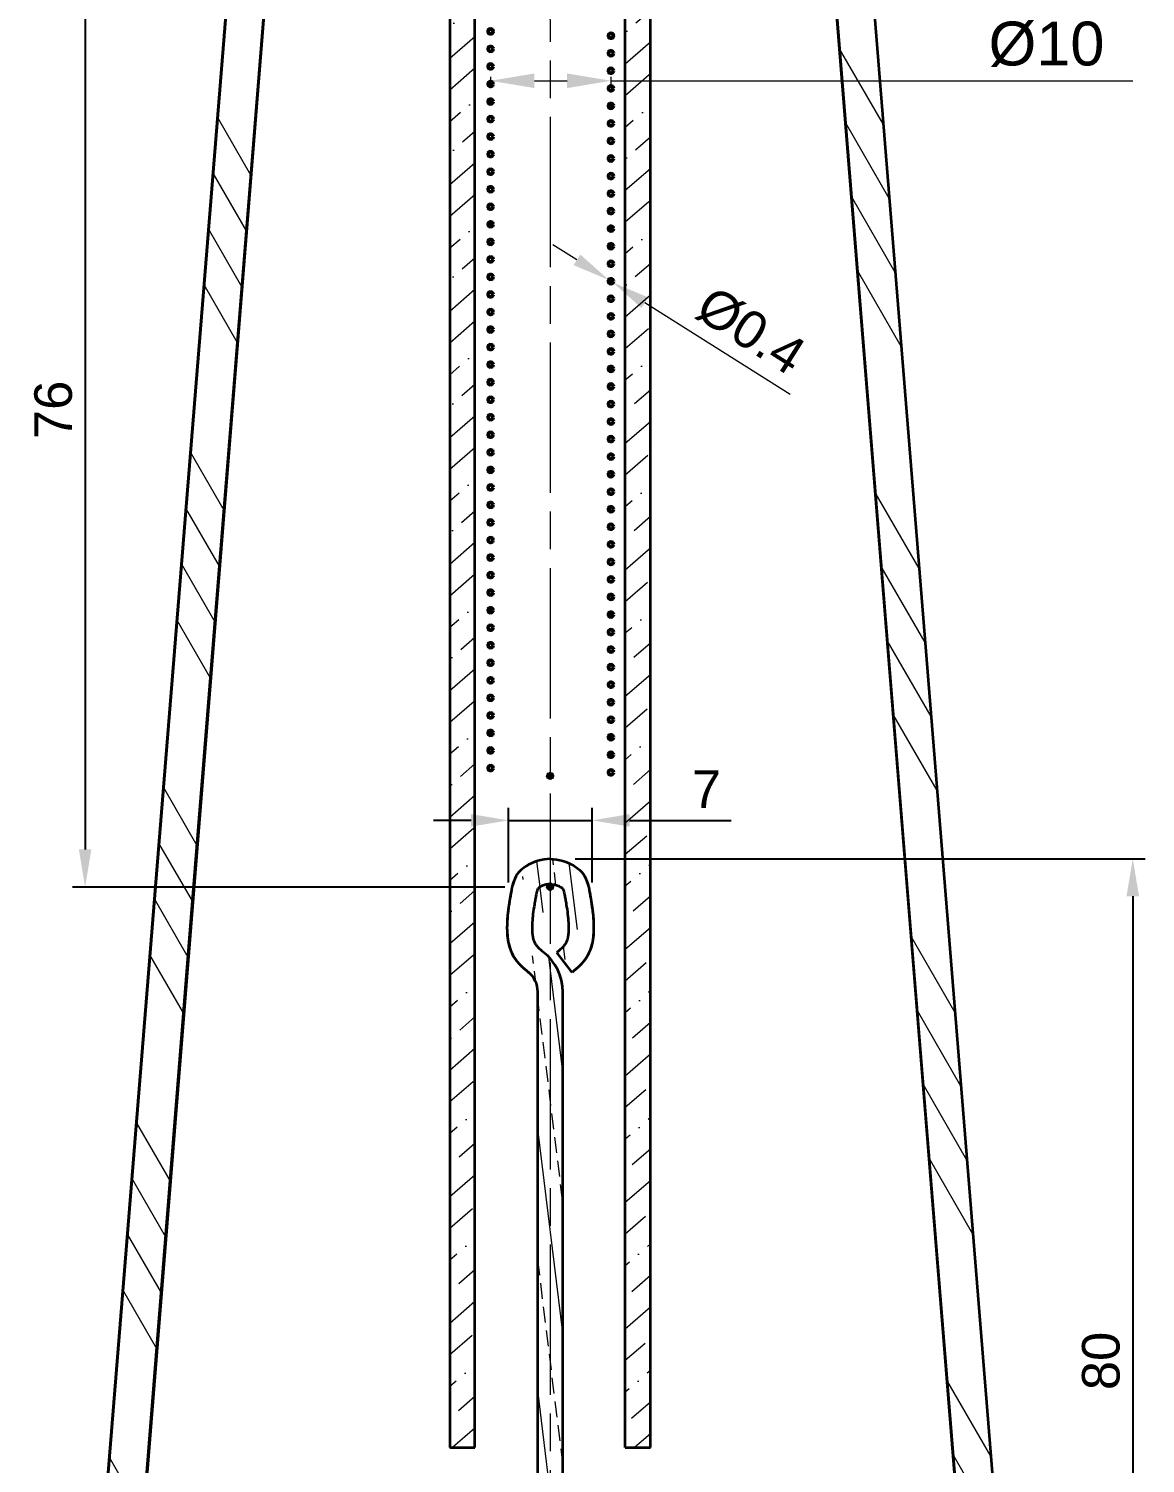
# Model space of a CAD drawing. Header units: millimetres. Extents: x 172 to 840, y -38 to 597.
# Drawn here: x 451.7 to 540.8, y 74.9 to 189.4 of the extents above; entities that cross this region are included whole.
import ezdxf

# ---------------------------------------------------------------- set-up
doc = ezdxf.new("R2010")
doc.units = ezdxf.units.MM
doc.linetypes.add('3.1_Seccao$0$AM_ISO08W050', pattern=[18, 12, -1.5, 3, -1.5])
for name, color, linetype, lineweight in [('3.1_Seccao$0$AM_0N', 7, 'Continuous', 50), ('3.1_Seccao$0$Contorno', 7, 'Continuous', 35), ('3.1_Seccao$0$Tracejado', 4, 'Continuous', 18), ('AM_5', 3, 'Continuous', 18)]:
    doc.layers.add(name, color=color, linetype=linetype, lineweight=lineweight)
doc.layers.add('3.1_Seccao$0$Eixos', color=3, linetype='3.1_Seccao$0$AM_ISO08W050', lineweight=18, plot=False)
doc.styles.get("Standard").update_dxf_attribs({"font": 'arial.ttf'})
doc.dimstyles.new('ISO-25$0', dxfattribs={"dimtxt": 3, "dimasz": 3, "dimexe": 1, "dimexo": 2, "dimgap": 1, "dimtad": 1, "dimdec": 1, "dimtxsty": 'Standard', "dimcen": 2.5, "dimadec": 0, "dimazin": 0, "dimtfac": 1, "dimtdec": 1, "dimtmove": 0, "dimatfit": 3, "dimfxl": 1, "dimarcsym": 0})
doc.dimstyles.new('ISO-25$2', dxfattribs={"dimtxt": 3, "dimasz": 3, "dimexe": 1, "dimexo": 2, "dimgap": 1, "dimtad": 1, "dimdec": 1, "dimtxsty": 'Standard', "dimcen": 2.5, "dimadec": 0, "dimazin": 0, "dimtfac": 1, "dimtdec": 1, "dimtmove": 0, "dimatfit": 3, "dimfxl": 1, "dimarcsym": 0})
pattern_1 = [(300.0000000000001, (139.9558649503269, -196.5287717682265), (13.19822715367485, 7.620000000000004), []), (300.0000000000001, (139.026160023138, -199.9984777925428), (13.19822715367485, 7.620000000000004), []), (300.0000000000001, (138.0964550959491, -203.468183816859), (13.19822715367485, 7.620000000000004), []), (300.0000000000001, (137.1667480982077, -206.9378975685819), (13.19822715367485, 7.620000000000004), [])]
pattern_2 = [(115, (139.9558649503269, -196.5287717682265), (-0.8632581671524093, -0.4025438943080162), []), (115, (140.109436440942, -196.1068375654895), (-0.8632581671524093, -0.4025438943080162), [])]

# ---------------------------------------------------------------- blocks, each defined once
blk = doc.blocks.new('*U9')
at = {"layer": '3.1_Seccao$0$AM_0N'}
blk.add_circle((0, 0), 0.2, dxfattribs=at)
blk = doc.blocks.new('*U8')
at = {"layer": '3.1_Seccao$0$Eixos', "color": 0, "linetype": 'ByBlock', "lineweight": -2, "transparency": 16777216}
for p in [(3.600461589493218e-15, 58.8), (3.514736313552904e-15, 57.4), (3.429011037612589e-15, 56), (3.343285761672274e-15, 54.59999999999999), (3.257560485731959e-15, 53.2), (3.171835209791644e-15, 51.8), (3.08610993385133e-15, 50.4), (3.000384657911015e-15, 49), (2.9146593819707e-15, 47.59999999999999), (2.828934106030386e-15, 46.2), (2.743208830090071e-15, 44.8), (2.657483554149756e-15, 43.4), (2.571758278209442e-15, 42), (2.486033002269127e-15, 40.59999999999999), (2.400307726328812e-15, 39.2), (2.314582450388497e-15, 37.8), (2.228857174448183e-15, 36.4), (2.143131898507868e-15, 35), (2.057406622567553e-15, 33.59999999999999), (1.971681346627238e-15, 32.2), (1.885956070686924e-15, 30.8), (1.800230794746609e-15, 29.4), (1.714505518806294e-15, 28), (1.62878024286598e-15, 26.6), (1.543054966925665e-15, 25.2), (1.45732969098535e-15, 23.8), (1.371604415045036e-15, 22.4), (1.285879139104721e-15, 21), (1.200153863164406e-15, 19.6), (1.114428587224091e-15, 18.2), (1.028703311283777e-15, 16.8), (9.42978035343462e-16, 15.4), (8.572527594031472e-16, 14), (7.715274834628325e-16, 12.6), (6.858022075225178e-16, 11.2), (6.00076931582203e-16, 9.799999999999999), (5.143516556418883e-16, 8.399999999999999), (4.286263797015736e-16, 7), (3.429011037612589e-16, 5.6), (2.571758278209441e-16, 4.199999999999999), (1.714505518806294e-16, 2.8), (8.572527594031472e-17, 1.4), (0, 0)]:
    blk.add_blockref('*U9', p, dxfattribs=at)
blk = doc.blocks.new('*U11')
at = {"layer": '3.1_Seccao$0$AM_0N'}
blk.add_circle((0, 0), 0.2, dxfattribs=at)
blk = doc.blocks.new('*U10')
at = {"layer": '3.1_Seccao$0$Eixos', "color": 0, "linetype": 'ByBlock', "lineweight": -2, "transparency": 16777216}
for p in [(3.600461589493218e-15, 58.8), (3.514736313552904e-15, 57.4), (3.429011037612589e-15, 56), (3.343285761672274e-15, 54.59999999999999), (3.257560485731959e-15, 53.2), (3.171835209791644e-15, 51.8), (3.08610993385133e-15, 50.4), (3.000384657911015e-15, 49), (2.9146593819707e-15, 47.59999999999999), (2.828934106030386e-15, 46.2), (2.743208830090071e-15, 44.8), (2.657483554149756e-15, 43.4), (2.571758278209442e-15, 42), (2.486033002269127e-15, 40.59999999999999), (2.400307726328812e-15, 39.2), (2.314582450388497e-15, 37.8), (2.228857174448183e-15, 36.4), (2.143131898507868e-15, 35), (2.057406622567553e-15, 33.59999999999999), (1.971681346627238e-15, 32.2), (1.885956070686924e-15, 30.8), (1.800230794746609e-15, 29.4), (1.714505518806294e-15, 28), (1.62878024286598e-15, 26.6), (1.543054966925665e-15, 25.2), (1.45732969098535e-15, 23.8), (1.371604415045036e-15, 22.4), (1.285879139104721e-15, 21), (1.200153863164406e-15, 19.6), (1.114428587224091e-15, 18.2), (1.028703311283777e-15, 16.8), (9.42978035343462e-16, 15.4), (8.572527594031472e-16, 14), (7.715274834628325e-16, 12.6), (6.858022075225178e-16, 11.2), (6.00076931582203e-16, 9.799999999999999), (5.143516556418883e-16, 8.399999999999999), (4.286263797015736e-16, 7), (3.429011037612589e-16, 5.6), (2.571758278209441e-16, 4.199999999999999), (1.714505518806294e-16, 2.8), (8.572527594031472e-17, 1.4), (0, 0)]:
    blk.add_blockref('*U11', p, dxfattribs=at)
blk = doc.blocks.new('*D45')
at = {"layer": 'AM_5', "color": 0, "lineweight": -2, "transparency": 16777216}
for p, q in [((491.321656874884, 197.0295082522012), (455.2120186191235, 197.0295082522012)), ((456.2120186191235, 194.0295082522012), (456.2120186191236, 123.8538550088437)), ((489.7002252845527, 120.8538550088437), (455.2120186191236, 120.8538550088437))]:
    blk.add_line(p, q, dxfattribs=at)
at = {"layer": 'AM_5', "color": 0, "transparency": 16777216}
for points in [[(455.7120186191235, 194.0295082522012), (456.7120186191235, 194.0295082522012), (456.2120186191235, 197.0295082522012)], [(455.7120186191236, 123.8538550088437), (456.7120186191236, 123.8538550088437), (456.2120186191236, 120.8538550088437)]]:
    blk.add_solid(points, dxfattribs=at)
at = {"layer": 'Defpoints', "color": 0, "transparency": 16777216}
for p in [(493.321656874884, 197.0295082522012), (456.2120186191236, 120.8538550088437), (491.7002252845527, 120.8538550088437)]:
    blk.add_point(p, dxfattribs=at)
at = {"layer": 'AM_5', "color": 0, "transparency": 16777216, "insert": (453.6802996559584, 158.9416816305222), "char_height": 3, "attachment_point": 5, "rotation": 90}
blk.add_mtext('76', dxfattribs=at)
blk = doc.blocks.new('*D47')
at = {"layer": 'AM_5', "color": 0, "lineweight": -2, "transparency": 16777216}
for p, q in [((490.0083451733351, 121.2271823928363), (490.0083451733351, 127.1749918876366)), ((496.6682110599567, 121.2271823928363), (496.6682110599567, 127.1749918876366)), ((487.0083451733351, 126.1749918876366), (484.0083451733351, 126.1749918876366)), ((490.0083451733351, 126.1749918876366), (496.6682110599567, 126.1749918876366)), ((499.6682110599567, 126.1749918876366), (507.7720650845132, 126.1749918876366))]:
    blk.add_line(p, q, dxfattribs=at)
at = {"layer": 'AM_5', "color": 0, "transparency": 16777216}
for points in [[(487.0083451733351, 126.6749918876366), (487.0083451733351, 125.6749918876366), (490.0083451733351, 126.1749918876366)], [(499.6682110599567, 126.6749918876366), (499.6682110599567, 125.6749918876366), (496.6682110599567, 126.1749918876366)]]:
    blk.add_solid(points, dxfattribs=at)
at = {"layer": 'Defpoints', "color": 0, "transparency": 16777216}
for p in [(496.6682110599567, 126.1749918876366), (490.0083451733351, 119.2271823928363), (496.6682110599567, 119.2271823928363)]:
    blk.add_point(p, dxfattribs=at)
at = {"layer": 'AM_5', "color": 0, "transparency": 16777216, "insert": (505.8010555347179, 128.6749918876366), "char_height": 3, "attachment_point": 5}
blk.add_mtext('7', dxfattribs=at)
blk = doc.blocks.new('*D61')
at = {"layer": 'AM_5', "color": 0, "lineweight": -2, "transparency": 16777216}
blk.add_arc((473.3225406440224, 226.1177562879461), 9.73967306365753, 283.1424522675702, 342.2813158843749, dxfattribs=at)
at = {"layer": 'AM_5', "color": 0, "transparency": 16777216}
for points in [[(482.1061511778495, 223.2305527206418), (483.0942205796687, 223.0765434443349), (483.0622137076799, 226.1177562879461)], [(475.5744206899845, 216.1345834163858), (475.4997359190881, 217.1317906089973), (472.5454567267017, 216.4091327000023)]]:
    blk.add_solid(points, dxfattribs=at)
at = {"layer": 'Defpoints', "color": 0, "transparency": 16777216}
for p in [(473.3225406440224, 226.1177562879461), (473.3225406440224, 226.1177562879461), (491.322540644021, 226.117756287946), (477.7365604803551, 217.4357254039076), (455.3937623168608, 2.12166488733277)]:
    blk.add_point(p, dxfattribs=at)
at = {"layer": 'AM_5', "color": 0, "transparency": 16777216, "insert": (478.2117830438246, 220.821539612735), "char_height": 3, "attachment_point": 5, "rotation": 42.71188407597257}
blk.add_mtext('95°', dxfattribs=at)
blk = doc.blocks.new('*D63')
at = {"layer": 'AM_5', "color": 0, "lineweight": -2, "transparency": 16777216}
for p, q in [((495.316842784984, 123.111480910888), (540.8177023811688, 123.111480910888)), ((539.8177023811688, 120.111480910888), (539.8177023811688, 45.9356834230052)), ((495.3221038944039, 42.93568342300519), (540.8177023811688, 42.9356834230052))]:
    blk.add_line(p, q, dxfattribs=at)
at = {"layer": 'AM_5', "color": 0, "transparency": 16777216}
for points in [[(539.3177023811688, 120.111480910888), (540.3177023811688, 120.111480910888), (539.8177023811688, 123.111480910888)], [(539.3177023811688, 45.9356834230052), (540.3177023811688, 45.9356834230052), (539.8177023811688, 42.9356834230052)]]:
    blk.add_solid(points, dxfattribs=at)
at = {"layer": 'Defpoints', "color": 0, "transparency": 16777216}
for p in [(493.316842784984, 123.111480910888), (493.3221038944039, 42.93568342300519), (539.8177023811688, 42.9356834230052)]:
    blk.add_point(p, dxfattribs=at)
at = {"layer": 'AM_5', "color": 0, "transparency": 16777216, "insert": (537.2859834180036, 83.02358216694645), "char_height": 3, "attachment_point": 5, "rotation": 90}
blk.add_mtext('80', dxfattribs=at)

msp = doc.modelspace()

# ---------------------------------------------------------------- hatches: boundary and pattern name
at = {"layer": '3.1_Seccao$0$Tracejado', "transparency": 33554687}
h = msp.add_hatch(dxfattribs=at)
h.set_pattern_fill('ANSI34', color=256, scale=0.8, angle=255)
h.set_pattern_definition(pattern_1)
edge = h.paths.add_edge_path()
edge.add_line((470.3225406440224, 246.1177562879461), (489.1225406440224, 246.1177562879461))
edge.add_line((489.1225406440224, 246.1177562879461), (491.7519556440225, 243.4883412879461))
edge.add_line((491.7519556440225, 242.9471712879461), (491.3225406440224, 242.517756287946))
edge.add_line((491.3225406440224, 242.517756287946), (491.322540644021, 226.1177562879461))
edge.add_line((491.322540644021, 226.1177562879461), (473.3225406440223, 226.1177562879461))
edge.add_line((473.3225406440224, 226.1177562879461), (455.3937623168608, 2.12166488733277))
edge.add_line((470.3225406440224, 226.238527984147), (470.3225406440224, 246.1177562879461))
edge.add_line((452.2486000716987, 2.12166488733277), (470.3225406440224, 226.238527984147))
edge.add_line((455.3937623168608, 2.12166488733277), (452.2486000716985, 2.12166488733277))
h = msp.add_hatch(dxfattribs=at)
h.set_pattern_fill('ANSI34', color=256, scale=0.8, angle=255)
h.set_pattern_definition(pattern_1)
h.paths.add_polyline_path([(531.3852436873012, 2.121665221232263), (513.3225406440222, 226.1177562879461), (495.3225406440224, 226.1177562879461), (495.3225406440224, 242.517756287946), (494.8931256440223, 242.9471712879461), (494.8931256440223, 243.4883412879461), (497.5225406440225, 246.1177562879461), (516.3225406440224, 246.1177562879461), (516.3225406440224, 226.238527984147), (534.396482155363, 2.121665083534651)])
edge = h.paths.add_edge_path()
edge.add_line((531.7133243834671, -1.87833511266723), (532.6774032180506, -13.88224371205393))
edge.add_line((534.7190566192403, -1.87833511266723), (535.6871199421714, -13.88224347289105))
h = msp.add_hatch(dxfattribs=at)
h.set_pattern_fill('ANSI36', color=256, scale=0.6, angle=176)
h.set_pattern_definition([(221, (139.9558649503269, -196.5287717682265), (-1.266220612840751, -3.624858538221484), [4.762499999999988, -0.9524999999999983, 0, -0.9524999999999983])])
h.paths.add_polyline_path([(485.3225406440224, 226.1177562879461), (487.3225406440224, 226.1177562879461), (487.3225406440224, 76.11775628794607), (485.3225406440224, 76.11775628794607)])
h.paths.add_polyline_path([(499.3225406440224, 226.1177562879461), (501.3225406440224, 226.1177562879461), (501.3225406440224, 76.11775628794607), (499.3225406440224, 76.11775628794607)])
h = msp.add_hatch(dxfattribs=at)
h.set_pattern_fill('ANSI32', color=256, scale=0.1, angle=70)
h.set_pattern_definition(pattern_2)
h.paths.add_polyline_path([(493.5222865996664, 120.8830399782967, 0.4230503614850278), (493.3162722696262, 121.0829495274287), (493.3163041450559, 120.6831294727277, 0.4230033658524032)])
h.paths.add_polyline_path([(493.3162722696262, 121.0829495274287, 0.405431637649748), (493.1222865996665, 120.8830399782967, 0.4054780529644192), (493.3163041450559, 120.6831294727277)])
h.paths.add_polyline_path([(498.1791417856739, 189.0060550376351, 0.4248172284456219), (497.9719299523454, 188.8061851062797, 1), (498.3719299523455, 188.8061851062797, 0.4036888100952165)])
h.paths.add_polyline_path([(498.3719299523455, 187.4061851062796, 1), (497.9719299523454, 187.4061851062796, 1)])
h.paths.add_polyline_path([(498.3719299523455, 186.0061851062796, 1), (497.9719299523454, 186.0061851062796, 1)])
h.paths.add_polyline_path([(498.3719299523455, 184.6061851062796, 1), (497.9719299523454, 184.6061851062796, 1)])
h.paths.add_polyline_path([(498.3719299523455, 183.2061851062796, 1), (497.9719299523454, 183.2061851062796, 1)])
h.paths.add_polyline_path([(497.9719299523454, 181.8061851062797, 1), (498.3719299523455, 181.8061851062797, 1)])
h.paths.add_polyline_path([(497.9719299523454, 179.0061851062796, 1), (498.3719299523455, 179.0061851062796, 1)])
h.paths.add_polyline_path([(497.9719299523454, 177.6061851062796, 1), (498.3719299523455, 177.6061851062796, 1)])
h.paths.add_polyline_path([(498.3719299523455, 176.2061851062796, 1), (497.9719299523454, 176.2061851062796, 1)])
h.paths.add_polyline_path([(497.9719299523454, 174.8061851062797, 1), (498.3719299523455, 174.8061851062797, 1)])
h.paths.add_polyline_path([(498.3719299523455, 173.4061851062796, 1), (497.9719299523454, 173.4061851062796, 1)])
h.paths.add_polyline_path([(497.9719299523454, 172.0061851062796, 1), (498.3719299523455, 172.0061851062796, 1)])
h.paths.add_polyline_path([(497.9719299523454, 170.6061851062796, 1), (498.3719299523455, 170.6061851062796, 1)])
h.paths.add_polyline_path([(498.3719299523455, 169.2061851062796, 1), (497.9719299523454, 169.2061851062796, 1)])
h.paths.add_polyline_path([(498.3719299523455, 167.8061851062797, 1), (497.9719299523454, 167.8061851062797, 1)])
h.paths.add_polyline_path([(497.9719299523454, 166.4061851062796, 1), (498.3719299523455, 166.4061851062796, 1)])
h.paths.add_polyline_path([(498.3719299523455, 165.0061851062796, 1), (497.9719299523454, 165.0061851062796, 1)])
h.paths.add_polyline_path([(498.3719299523455, 163.6061851062796, 1), (497.9719299523454, 163.6061851062796, 1)])
h.paths.add_polyline_path([(498.3719299523455, 162.2061851062796, 1), (497.9719299523454, 162.2061851062796, 1)])
h.paths.add_polyline_path([(497.9719299523454, 160.8061851062797, 1), (498.3719299523455, 160.8061851062797, 1)])
h.paths.add_polyline_path([(498.3719299523455, 159.4061851062796, 1), (497.9719299523454, 159.4061851062796, 1)])
h.paths.add_polyline_path([(497.9719299523454, 158.0061851062796, 1), (498.3719299523455, 158.0061851062796, 1)])
h.paths.add_polyline_path([(497.9719299523454, 156.6061851062797, 1), (498.3719299523455, 156.6061851062797, 1)])
h.paths.add_polyline_path([(498.3719299523455, 155.2061851062796, 1), (497.9719299523454, 155.2061851062796, 1)])
h.paths.add_polyline_path([(498.3719299523455, 153.8061851062797, 1), (497.9719299523454, 153.8061851062797, 1)])
h.paths.add_polyline_path([(498.3719299523455, 152.4061851062796, 1), (497.9719299523454, 152.4061851062796, 1)])
h.paths.add_polyline_path([(498.3719299523455, 151.0061851062796, 1), (497.9719299523454, 151.0061851062796, 1)])
h.paths.add_polyline_path([(498.3719299523455, 149.6061851062797, 1), (497.9719299523454, 149.6061851062797, 1)])
h.paths.add_polyline_path([(497.9719299523454, 148.2061851062796, 1), (498.3719299523455, 148.2061851062796, 1)])
h.paths.add_polyline_path([(498.3719299523455, 146.8061851062797, 1), (497.9719299523454, 146.8061851062797, 1)])
h.paths.add_polyline_path([(498.3719299523455, 145.4061851062796, 1), (497.9719299523454, 145.4061851062796, 1)])
h.paths.add_polyline_path([(497.9719299523454, 144.0061851062796, 1), (498.3719299523455, 144.0061851062796, 1)])
h.paths.add_polyline_path([(498.3719299523455, 142.6061851062797, 1), (497.9719299523454, 142.6061851062797, 1)])
h.paths.add_polyline_path([(498.3719299523455, 141.2061851062796, 1), (497.9719299523454, 141.2061851062796, 1)])
h.paths.add_polyline_path([(498.3719299523455, 139.8061851062797, 1), (497.9719299523454, 139.8061851062797, 1)])
h.paths.add_polyline_path([(498.3719299523455, 138.4061851062796, 1), (497.9719299523454, 138.4061851062796, 1)])
h.paths.add_polyline_path([(498.3719299523455, 137.0061851062796, 1), (497.9719299523454, 137.0061851062796, 1)])
h.paths.add_polyline_path([(498.3719299523455, 134.2061851062796, 1), (497.9719299523454, 134.2061851062796, 1)])
h.paths.add_polyline_path([(497.9719299523454, 132.8061851062797, 1), (498.3719299523455, 132.8061851062797, 1)])
h.paths.add_polyline_path([(497.9719299523454, 131.4061851062796, 1), (498.3719299523455, 131.4061851062796, 1)])
h.paths.add_polyline_path([(497.9719299523454, 130.0061851062796, 1), (498.3719299523455, 130.0061851062796, 1)])
h.paths.add_polyline_path([(488.3719299523452, 130.3525783805668, 1), (488.7719299523453, 130.3525783805668, 1)])
h.paths.add_polyline_path([(488.7719299523453, 131.7525783805668, 1), (488.3719299523452, 131.7525783805668, 1)])
h.paths.add_polyline_path([(488.7719299523453, 133.1525783805668, 1), (488.3719299523452, 133.1525783805668, 1)])
h.paths.add_polyline_path([(488.7719299523453, 134.5525783805668, 1), (488.3719299523452, 134.5525783805668, 1)])
h.paths.add_polyline_path([(488.3719299523452, 135.9525783805668, 1), (488.7719299523453, 135.9525783805668, 1)])
h.paths.add_polyline_path([(488.7719299523453, 137.3525783805668, 1), (488.3719299523452, 137.3525783805668, 1)])
h.paths.add_polyline_path([(488.7719299523453, 138.7525783805668, 1), (488.3719299523452, 138.7525783805668, 1)])
h.paths.add_polyline_path([(488.3719299523452, 140.1525783805668, 1), (488.7719299523453, 140.1525783805668, 1)])
h.paths.add_polyline_path([(488.3719299523452, 141.5525783805668, 1), (488.7719299523453, 141.5525783805668, 1)])
h.paths.add_polyline_path([(488.7719299523453, 142.9525783805668, 1), (488.3719299523452, 142.9525783805668, 1)])
h.paths.add_polyline_path([(488.7719299523453, 144.3525783805668, 1), (488.3719299523452, 144.3525783805668, 1)])
h.paths.add_polyline_path([(488.3719299523452, 145.7525783805668, 1), (488.7719299523453, 145.7525783805668, 1)])
h.paths.add_polyline_path([(488.3719299523452, 147.1525783805668, 1), (488.7719299523453, 147.1525783805668, 1)])
h.paths.add_polyline_path([(488.3719299523452, 148.5525783805668, 1), (488.7719299523453, 148.5525783805668, 1)])
h.paths.add_polyline_path([(488.3719299523452, 149.9525783805668, 1), (488.7719299523453, 149.9525783805668, 1)])
h.paths.add_polyline_path([(488.3719299523452, 151.3525783805668, 1), (488.7719299523453, 151.3525783805668, 1)])
h.paths.add_polyline_path([(488.3719299523452, 152.7525783805668, 1), (488.7719299523453, 152.7525783805668, 1)])
h.paths.add_polyline_path([(488.7719299523453, 154.1525783805668, 1), (488.3719299523452, 154.1525783805668, 1)])
h.paths.add_polyline_path([(488.7719299523453, 155.5525783805668, 1), (488.3719299523452, 155.5525783805668, 1)])
h.paths.add_polyline_path([(488.7719299523453, 156.9525783805668, 1), (488.3719299523452, 156.9525783805668, 1)])
h.paths.add_polyline_path([(488.3719299523452, 158.3525783805668, 1), (488.7719299523453, 158.3525783805668, 1)])
h.paths.add_polyline_path([(488.3719299523452, 159.7525783805668, 1), (488.7719299523453, 159.7525783805668, 1)])
h.paths.add_polyline_path([(488.3719299523452, 161.1525783805668, 1), (488.7719299523453, 161.1525783805668, 1)])
h.paths.add_polyline_path([(488.3719299523452, 162.5525783805668, 1), (488.7719299523453, 162.5525783805668, 1)])
h.paths.add_polyline_path([(488.3719299523452, 163.9525783805668, 1), (488.7719299523453, 163.9525783805668, 1)])
h.paths.add_polyline_path([(488.7719299523453, 165.3525783805668, 1), (488.3719299523452, 165.3525783805668, 1)])
h.paths.add_polyline_path([(488.7719299523453, 166.7525783805668, 1), (488.3719299523452, 166.7525783805668, 1)])
h.paths.add_polyline_path([(488.7719299523453, 168.1525783805668, 1), (488.3719299523452, 168.1525783805668, 1)])
h.paths.add_polyline_path([(488.3719299523452, 169.5525783805668, 1), (488.7719299523453, 169.5525783805668, 1)])
h.paths.add_polyline_path([(488.7719299523453, 170.9525783805668, 1), (488.3719299523452, 170.9525783805668, 1)])
h.paths.add_polyline_path([(488.3719299523452, 172.3525783805668, 1), (488.7719299523453, 172.3525783805668, 1)])
h.paths.add_polyline_path([(488.3719299523452, 173.7525783805668, 1), (488.7719299523453, 173.7525783805668, 1)])
h.paths.add_polyline_path([(488.7719299523453, 175.1525783805668, 1), (488.3719299523452, 175.1525783805668, 1)])
h.paths.add_polyline_path([(488.7719299523453, 176.5525783805668, 1), (488.3719299523452, 176.5525783805668, 1)])
h.paths.add_polyline_path([(488.7719299523453, 177.9525783805668, 1), (488.3719299523452, 177.9525783805668, 1)])
h.paths.add_polyline_path([(488.3719299523452, 179.3525783805668, 1), (488.7719299523453, 179.3525783805668, 1)])
h.paths.add_polyline_path([(488.7719299523453, 180.7525783805668, 1), (488.3719299523452, 180.7525783805668, 1)])
h.paths.add_polyline_path([(488.3719299523452, 182.1525783805668, 1), (488.7719299523453, 182.1525783805668, 1)])
h.paths.add_polyline_path([(488.3719299523452, 183.5525783805668, 1), (488.7719299523453, 183.5525783805668, 1)])
h.paths.add_polyline_path([(488.7719299523453, 184.9525783805668, 1), (488.3719299523452, 184.9525783805668, 1)])
h.paths.add_polyline_path([(488.7719299523453, 186.3525783805668, 1), (488.3719299523452, 186.3525783805668, 1)])
h.paths.add_polyline_path([(488.7719299523453, 187.7525783805668, 1), (488.3719299523452, 187.7525783805668, 1)])
h.paths.add_polyline_path([(488.5791417856738, 189.3524483119223, 1), (488.5647181190168, 188.9527084492113, 1)])
h.paths.add_polyline_path([(497.9719299523454, 135.6061851062797, 1), (498.3719299523455, 135.6061851062797, 1)])
edge = h.paths.add_edge_path()
edge.add_ellipse((493.323477627956, 129.7220400829759), major_axis=(0.2, 0), ratio=0.8384853725105046, start_angle=90.33182195652674, end_angle=269.6678361767273)
edge.add_line((493.3223181639764, 129.5543458265561), (493.3223193572965, 129.8897343451935))
edge = h.paths.add_edge_path()
edge.add_ellipse((493.323477627956, 129.7220400829759), major_axis=(0.2, 0), ratio=0.8384853725105046, start_angle=269.6678361767273, end_angle=450.3318219565267)
edge.add_line((493.3223193572965, 129.8897343451935), (493.3223181639764, 129.5543458265561))
h = msp.add_hatch(dxfattribs=at)
h.set_pattern_fill('ANSI33', color=256, scale=0.4, angle=52.00000000000001)
h.set_pattern_definition([(96.99999999999993, (139.9558649503269, -196.5287717682265), (-2.521067225168959, -0.3095481322490747), []), (96.99999999999993, (141.0616249744085, -195.1134634781896), (-2.521067225168959, -0.3095481322490747), [1.27, -0.635])])
edge = h.paths.add_edge_path()
edge.add_line((492.3382781166459, 42.93551920107535), (492.3382781166458, 112.4865320574511))
edge.add_line((492.3382781166459, 42.93551920107535), (494.3085921867486, 42.93551920107535))
edge.add_line((494.3382781166459, 37.93551920107535), (494.3382781166458, 112.486532057451))
edge.add_arc((490.3382781166455, 112.486532057451), 2, 3.256887993818641e-12, 51.29240558247317)
edge.add_spline(control_points=[(490.6428529925042, 121.7768833192425), (490.6068706919619, 121.7187194994618), (490.5775714206254, 121.6654876898144), (490.5207823456965, 121.5525236641249), (490.4946310930362, 121.494839453735), (490.4558547381829, 121.4005253163417), (490.4386226195409, 121.3558064499035), (490.4115747040023, 121.2805149917196), (490.3997511030901, 121.2453294421859), (490.3567754100801, 121.1112635047078), (490.3302230185431, 121.0149911979588), (490.28570777736, 120.8344117919269), (490.2677793053496, 120.7551281102928), (490.2242610961675, 120.5441678318987), (490.2030315258085, 120.4261462576371), (490.159839857541, 120.1812854327358), (490.1384969079019, 120.0573824017317), (490.0679909119463, 119.6368210094931), (490.0214186127075, 119.3370063971993), (489.9442858367273, 118.7364967151829), (489.9140690178386, 118.4343173136336), (489.8825490340931, 117.8951852253022), (489.8766803188607, 117.6543772659737), (489.8900914515839, 117.1477244302795), (489.9118878071228, 116.8928580181618), (489.9891121129029, 116.4007214396588), (490.0467312071779, 116.1561687292053), (490.2043790551979, 115.6964729577888), (490.3060083720832, 115.4754872784517), (490.4826861678432, 115.1870833386087), (490.5407327710935, 115.1021237127041), (490.6612267085418, 114.9415355844113), (490.7248534469163, 114.8639115926297), (490.8717724401705, 114.6973446704232), (490.9578245440964, 114.6078537936341), (491.1334819515118, 114.4369255772756), (491.2250144904368, 114.3533181572548), (491.4092875259213, 114.1936004433877), (491.4984559987968, 114.1197624442842), (491.5889703066717, 114.0472271096017)], knot_values=[3.081034898187729, 3.081034898187729, 3.081034898187729, 3.081034898187729, 3.277809146983294, 3.277809146983294, 3.474583395778859, 3.474583395778859, 3.589021256618765, 3.589021256618765, 3.703459117458671, 3.703459117458671, 4.031853567119898, 4.031853567119898, 4.267018431626329, 4.267018431626329, 4.620797214056497, 4.620797214056497, 4.974575996486666, 4.974575996486666, 5.81720267573969, 5.81720267573969, 6.659829354992714, 6.659829354992714, 7.356630934866827, 7.356630934866827, 8.121249539983424, 8.121249539983424, 8.885868145100021, 8.885868145100021, 9.650486750216619, 9.650486750216619, 9.966106142883216, 9.966106142883216, 10.28172553554981, 10.28172553554981, 10.65524878581474, 10.65524878581474, 11.02877203607966, 11.02877203607966, 11.36810769287653, 11.36810769287653, 11.36810769287653, 11.36810769287653], degree=3, periodic=0)
edge.add_spline(control_points=[(492.3436956477128, 120.7246788418605), (492.3417604775105, 120.7215507236137), (492.3319034108927, 120.704869497321), (492.2886214823607, 120.596627990759), (492.2455212199836, 120.4492849616877), (492.1813747748647, 120.1282967724014), (492.1592268804911, 120.0039168599307), (492.1121974927482, 119.7337141889944), (492.0893661135019, 119.5995934677518), (492.0243549737438, 119.2013723282063), (491.9857024125287, 118.9413393327819), (491.8986997452772, 118.228182373649), (491.8713752807723, 117.7978772510803), (491.8930227500554, 117.1382588616004), (491.9289062880945, 116.8884318617048), (492.0071100143988, 116.5973513034826), (492.0376062334904, 116.5132841770889), (492.0922546283219, 116.3931353643626), (492.1153230667419, 116.3501993555416), (492.1783898899942, 116.2485346048956), (492.2347593480729, 116.1730307455039), (492.3999055190901, 115.9917905574713), (492.5074168654061, 115.8881689994284), (492.7820345281808, 115.6508520747867), (492.7782578288047, 115.6562105401081), (492.7782578288047, 115.6562105401081)], knot_values=[3.081034898187729, 3.081034898187729, 3.081034898187729, 3.081034898187729, 3.50186080150076, 3.50186080150076, 4.307434578091727, 4.307434578091727, 4.70910407103989, 4.70910407103989, 5.110773563988054, 5.110773563988054, 5.914112549884381, 5.914112549884381, 7.398486012573179, 7.398486012573179, 8.611286076105399, 8.611286076105399, 9.240251731121038, 9.240251731121038, 9.668711124355003, 9.668711124355003, 10.3540760198665, 10.3540760198665, 11.03944091537799, 11.03944091537799, 11.800283380067, 11.800283380067, 11.800283380067, 11.800283380067], degree=3, periodic=0)
edge.add_arc((490.3380709730073, 112.4864873183096), 4.000207143888321, 0.0006408078149868039, 52.40940348348916)
edge.add_spline(control_points=[(494.3328605855789, 120.7246788418605), (494.3347957557812, 120.7215507236136), (494.3446528223991, 120.704869497321), (494.3879347509311, 120.5966279907589), (494.4310350133081, 120.4492849616877), (494.4951814584271, 120.1282967724014), (494.5173293528006, 120.0039168599306), (494.5643587405435, 119.7337141889944), (494.5871901197899, 119.5995934677518), (494.652201259548, 119.2013723282062), (494.6908538207631, 118.9413393327819), (494.7778564880145, 118.228182373649), (494.8051809525194, 117.7978772510803), (494.7835334832363, 117.1382588616004), (494.7476499451972, 116.8884318617046), (494.6694462188929, 116.5973513034825), (494.6389499998013, 116.5132841770888), (494.5843016049697, 116.3931353643625), (494.5612331665498, 116.3501993555416), (494.4981663432975, 116.2485346048955), (494.4417968852188, 116.1730307455038), (494.2766507142015, 115.9917905574713), (494.1691393678856, 115.8881689994283), (493.9858606501574, 115.7297846435058), (493.9289854594879, 115.6825056071633), (493.859199004581, 115.6288414022627)], knot_values=[3.081034898187729, 3.081034898187729, 3.081034898187729, 3.081034898187729, 3.50186080150076, 3.50186080150076, 4.307434578091727, 4.307434578091727, 4.70910407103989, 4.70910407103989, 5.110773563988054, 5.110773563988054, 5.914112549884381, 5.914112549884381, 7.398486012573179, 7.398486012573179, 8.611286076105399, 8.611286076105399, 9.240251731121038, 9.240251731121038, 9.668711124355003, 9.668711124355003, 10.3540760198665, 10.3540760198665, 11.03944091537799, 11.03944091537799, 11.31926896437163, 11.31926896437163, 11.31926896437163, 11.31926896437163], degree=3, periodic=0)
edge.add_line((495.0800756254758, 114.0411787990658), (493.859199004581, 115.6288414022627))
edge.add_spline(control_points=[(496.0337032407876, 121.7768833192425), (496.0696855413299, 121.7187194994617), (496.0989848126665, 121.6654876898143), (496.1557738875954, 121.5525236641247), (496.1819251402557, 121.4948394537349), (496.220701495109, 121.4005253163415), (496.237933613751, 121.3558064499034), (496.2649815292895, 121.2805149917195), (496.2768051302016, 121.2453294421858), (496.3197808232117, 121.1112635047077), (496.3463332147487, 121.0149911979586), (496.3908484559317, 120.8344117919269), (496.4087769279422, 120.7551281102927), (496.4522951371242, 120.5441678318987), (496.4735247074833, 120.426146257637), (496.5167163757508, 120.1812854327357), (496.5380593253899, 120.0573824017316), (496.6085653213455, 119.636821009493), (496.6551376205842, 119.3370063971992), (496.7322703965644, 118.7364967151828), (496.7624872154531, 118.4343173136335), (496.7940071991986, 117.8951852253021), (496.799875914431, 117.6543772659736), (496.7864647817078, 117.1477244302794), (496.7646684261689, 116.8928580181617), (496.6874441203887, 116.4007214396588), (496.6298250261137, 116.1561687292051), (496.4721771780937, 115.6964729577888), (496.3705478612085, 115.4754872784517), (496.1938700654484, 115.1870833386086), (496.1358234621981, 115.102123712704), (496.0153295247499, 114.9415355844112), (495.9517027863753, 114.8639115926297), (495.8047837931211, 114.6973446704231), (495.7187316891952, 114.6078537936341), (495.5430742817798, 114.4369255772756), (495.4515417428548, 114.3533181572547), (495.2672687073704, 114.1936004433877), (495.1781002344949, 114.119762444284), (495.0875859266199, 114.0472271096016)], knot_values=[3.081034898187729, 3.081034898187729, 3.081034898187729, 3.081034898187729, 3.277809146983294, 3.277809146983294, 3.474583395778859, 3.474583395778859, 3.589021256618765, 3.589021256618765, 3.703459117458671, 3.703459117458671, 4.031853567119898, 4.031853567119898, 4.267018431626329, 4.267018431626329, 4.620797214056497, 4.620797214056497, 4.974575996486666, 4.974575996486666, 5.81720267573969, 5.81720267573969, 6.659829354992714, 6.659829354992714, 7.356630934866827, 7.356630934866827, 8.121249539983424, 8.121249539983424, 8.885868145100021, 8.885868145100021, 9.650486750216619, 9.650486750216619, 9.966106142883216, 9.966106142883216, 10.28172553554981, 10.28172553554981, 10.65524878581474, 10.65524878581474, 11.02877203607966, 11.02877203607966, 11.36810769287653, 11.36810769287653, 11.36810769287653, 11.36810769287653], degree=3, periodic=0)
edge.add_spline(control_points=[(493.3382781166459, 123.1142205409317), (493.6720972290755, 123.0715632023548), (494.6476695248624, 122.9468989270686), (496.1681199479093, 122.0661136117895), (496.7227881573748, 119.1521834622616), (497.1542969983726, 115.9295317253804), (495.5324220919658, 114.4033045444634), (495.080075625476, 114.0411787990658)], knot_values=[0, 0, 0, 0, 1.015841606189911, 2.968754307367707, 4.686661928124695, 9.690498168668343, 11.37840565649759, 11.37840565649759, 11.37840565649759, 11.37840565649759], degree=3, periodic=0)
edge.add_spline(control_points=[(493.3382781166459, 123.1142205409317), (493.0044590042164, 123.0715632023548), (492.0288867084295, 122.9468989270686), (490.5084362853826, 122.0661136117895), (489.953768075917, 119.1521834622617), (489.522259234919, 115.9295317253805), (491.1441341413258, 114.4033045444635), (491.5964806078157, 114.0411787990658)], knot_values=[0, 0, 0, 0, 1.015841606189911, 2.968754307367707, 4.686661928124695, 9.690498168668343, 11.37840565649759, 11.37840565649759, 11.37840565649759, 11.37840565649759], degree=3, periodic=0)
edge.add_spline(control_points=[(493.3382781166459, 121.0969103110035), (493.4133966180491, 121.1075565320694), (493.2636162032927, 121.0878191186604), (493.0510265745627, 121.051381690666), (492.9757244334774, 121.0354679145195), (492.8602404736846, 121.0054845125689), (492.8131456584939, 120.9908430041716), (492.7155554266353, 120.9555624988272), (492.6678253365981, 120.9356597148325), (492.5345656982751, 120.8724049709742), (492.4596005068128, 120.8249584880467), (492.3684032864379, 120.7538432425332), (492.3467896218225, 120.7286520337699), (492.3436956477129, 120.7246788418605)], knot_values=[0, 0, 0, 0, 0.5428618401255222, 0.5428618401255222, 0.9426994961318006, 0.9426994961318006, 1.275434592800678, 1.275434592800678, 1.608169689469555, 1.608169689469555, 2.273639882807308, 2.273639882807308, 2.860374005445593, 2.860374005445593, 2.860374005445593, 2.860374005445593], degree=3, periodic=0)
edge.add_spline(control_points=[(493.3382781166459, 121.0969103110035), (493.2631596152427, 121.1075565320694), (493.412940029999, 121.0878191186604), (493.6255296587291, 121.051381690666), (493.7008317998144, 121.0354679145195), (493.8163157596072, 121.0054845125688), (493.8634105747979, 120.9908430041716), (493.9610008066564, 120.9555624988272), (494.0087308966937, 120.9356597148325), (494.1419905350167, 120.8724049709742), (494.216955726479, 120.8249584880467), (494.3081529468539, 120.7538432425332), (494.3297666114693, 120.7286520337699), (494.3328605855788, 120.7246788418605)], knot_values=[0, 0, 0, 0, 0.5428618401255222, 0.5428618401255222, 0.9426994961318006, 0.9426994961318006, 1.275434592800678, 1.275434592800678, 1.608169689469555, 1.608169689469555, 2.273639882807308, 2.273639882807308, 2.860374005445593, 2.860374005445593, 2.860374005445593, 2.860374005445593], degree=3, periodic=0)
h = msp.add_hatch(dxfattribs=at)
h.set_pattern_fill('ANSI32', color=256, scale=0.1, angle=70)
h.set_pattern_definition(pattern_2)
h.paths.add_polyline_path([(493.1222865996664, 120.8830399782967, 0.4065097284038934), (493.317012413453, 120.6831095329919), (493.3169844821135, 121.0829696848174, 0.4064690310056122)], flags=17)
h.paths.add_polyline_path([(493.1222865996664, 120.8830399782967, 1), (493.5222865996665, 120.8830399782967, 1)])

# ---------------------------------------------------------------- linework, layer by layer
at = {"layer": '3.1_Seccao$0$AM_0N'}
for centre in [(488.5719299523454, 189.1525783805668), (488.5719299523452, 189.1525783805668), (498.1719299523453, 188.8061851062797), (493.3222865996664, 120.8830399782967)]:
    msp.add_circle(centre, 0.2, dxfattribs=at)
for centre, radius, start, end in [((488.5719299523453, 189.1525783805668), 0.2000000000000068, 87.93351394411849, 267.9335139441185), ((488.5719299523453, 189.1525783805668), 0.1999999999999926, 267.9335139441185, 87.93351394411849), ((498.1719299523454, 188.8061851062797), 0.1999999999999926, 267.9335139441185, 87.93351394411849)]:
    msp.add_arc(centre, radius, start, end, dxfattribs=at)
msp.add_ellipse((493.323477627956, 129.7220400829759), major_axis=(0.2, 0), ratio=0.8384853725105046, dxfattribs=at)
at = {"layer": '3.1_Seccao$0$Contorno'}
for p, q in [((452.2486000716987, 2.12166488733277), (470.3225406440224, 226.238527984147)), ((470.3225406440224, 226.238527984147), (452.8128009911029, 9.117756287946065)), ((473.3225406440224, 226.1177562879461), (455.3937623168608, 2.12166488733277)), ((473.3225406440224, 226.1177562879461), (464.451572902087, 116.1177562879461)), ((485.3225406440224, 226.1177562879461), (485.3225406440224, 76.11775628794607)), ((487.3225406440224, 76.11775628794607), (487.3225406440224, 226.1177562879461)), ((499.3225406440224, 76.11775628794607), (499.3225406440224, 226.1177562879461)), ((501.3225406440224, 76.11775628794607), (501.3225406440224, 226.1177562879461)), ((513.3225406440224, 226.1177562879461), (522.1935083859578, 116.1177562879461)), ((531.3852436873012, 2.121665221232263), (513.3225406440222, 226.1177562879461)), ((516.3225406440224, 226.238527984147), (533.8322802969417, 9.117756287946065)), ((516.3225406440224, 226.238527984147), (534.396482155363, 2.121665083534651)), ((464.451572902087, 116.1177562879461), (455.9579622814256, 9.117756287946065)), ((522.1935083859578, 116.1177562879461), (530.8225406440222, 9.117756287946065)), ((495.0800756254758, 114.0411787990658), (493.859199004581, 115.6288414022627)), ((492.3382781166459, 42.93551920107535), (492.3382781166458, 112.4865320574511)), ((494.3382781166459, 37.93551920107535), (494.3382781166458, 112.486532057451)), ((485.3225406440224, 76.11775628794607), (487.3225406440224, 76.11775628794607)), ((499.3225406440224, 76.11775628794607), (501.3225406440224, 76.11775628794607))]:
    msp.add_line(p, q, dxfattribs=at)
for centre, radius, start, end in [((490.3380709730073, 112.4864873183096), 4.000207143888321, 0.0006408078149868039, 52.40940348348916), ((490.3382781166455, 112.486532057451), 2, 3.256887993818641e-12, 51.29240558247317)]:
    msp.add_arc(centre, radius, start, end, dxfattribs=at)
for points, knots in [([(493.3382781166459, 123.1142205409317), (493.0044590042164, 123.0715632023548), (492.0288867084295, 122.9468989270686), (490.5084362853826, 122.0661136117895), (489.953768075917, 119.1521834622617), (489.522259234919, 115.9295317253805), (491.1441341413258, 114.4033045444635), (491.5964806078157, 114.0411787990658)], [0, 0, 0, 0, 1.015841606189911, 2.968754307367707, 4.686661928124695, 9.690498168668343, 11.37840565649759, 11.37840565649759, 11.37840565649759, 11.37840565649759]), ([(493.3382781166459, 123.1142205409317), (493.6720972290755, 123.0715632023548), (494.6476695248624, 122.9468989270686), (496.1681199479093, 122.0661136117895), (496.7227881573748, 119.1521834622616), (497.1542969983726, 115.9295317253804), (495.5324220919658, 114.4033045444634), (495.080075625476, 114.0411787990658)], [0, 0, 0, 0, 1.015841606189911, 2.968754307367707, 4.686661928124695, 9.690498168668343, 11.37840565649759, 11.37840565649759, 11.37840565649759, 11.37840565649759]), ([(490.6428529925042, 121.7768833192425), (490.6068706919619, 121.7187194994618), (490.5775714206254, 121.6654876898144), (490.5207823456965, 121.5525236641249), (490.4946310930362, 121.494839453735), (490.4558547381829, 121.4005253163417), (490.4386226195409, 121.3558064499035), (490.4115747040023, 121.2805149917196), (490.3997511030901, 121.2453294421859), (490.3567754100801, 121.1112635047078), (490.3302230185431, 121.0149911979588), (490.28570777736, 120.8344117919269), (490.2677793053496, 120.7551281102928), (490.2242610961675, 120.5441678318987), (490.2030315258085, 120.4261462576371), (490.159839857541, 120.1812854327358), (490.1384969079019, 120.0573824017317), (490.0679909119463, 119.6368210094931), (490.0214186127075, 119.3370063971993), (489.9442858367273, 118.7364967151829), (489.9140690178386, 118.4343173136336), (489.8825490340931, 117.8951852253022), (489.8766803188607, 117.6543772659737), (489.8900914515839, 117.1477244302795), (489.9118878071228, 116.8928580181618), (489.9891121129029, 116.4007214396588), (490.0467312071779, 116.1561687292053), (490.2043790551979, 115.6964729577888), (490.3060083720832, 115.4754872784517), (490.4826861678432, 115.1870833386087), (490.5407327710935, 115.1021237127041), (490.6612267085418, 114.9415355844113), (490.7248534469163, 114.8639115926297), (490.8717724401705, 114.6973446704232), (490.9578245440964, 114.6078537936341), (491.1334819515118, 114.4369255772756), (491.2250144904368, 114.3533181572548), (491.4092875259223, 114.1936004433869), (491.4984559987988, 114.1197624442826), (491.5889703066749, 114.0472271095994)], [3.081034898187729, 3.081034898187729, 3.081034898187729, 3.081034898187729, 3.277809146983294, 3.277809146983294, 3.474583395778859, 3.474583395778859, 3.589021256618765, 3.589021256618765, 3.703459117458671, 3.703459117458671, 4.031853567119898, 4.031853567119898, 4.267018431626329, 4.267018431626329, 4.620797214056497, 4.620797214056497, 4.974575996486666, 4.974575996486666, 5.81720267573969, 5.81720267573969, 6.659829354992714, 6.659829354992714, 7.356630934866827, 7.356630934866827, 8.121249539983424, 8.121249539983424, 8.885868145100021, 8.885868145100021, 9.650486750216619, 9.650486750216619, 9.966106142883216, 9.966106142883216, 10.28172553554981, 10.28172553554981, 10.65524878581474, 10.65524878581474, 11.02877203607966, 11.02877203607966, 11.3681076928802, 11.3681076928802, 11.3681076928802, 11.3681076928802]), ([(490.6428529925042, 121.7768833192425), (490.6068706919619, 121.7187194994618), (490.5775714206254, 121.6654876898144), (490.5207823456965, 121.5525236641249), (490.4946310930362, 121.494839453735), (490.4558547381829, 121.4005253163417), (490.4386226195409, 121.3558064499035), (490.4115747040023, 121.2805149917196), (490.3997511030901, 121.2453294421859), (490.3567754100801, 121.1112635047078), (490.3302230185431, 121.0149911979588), (490.28570777736, 120.8344117919269), (490.2677793053496, 120.7551281102928), (490.2242610961675, 120.5441678318987), (490.2030315258085, 120.4261462576371), (490.159839857541, 120.1812854327358), (490.1384969079019, 120.0573824017317), (490.0679909119463, 119.6368210094931), (490.0214186127075, 119.3370063971993), (489.9442858367273, 118.7364967151829), (489.9140690178386, 118.4343173136336), (489.8825490340931, 117.8951852253022), (489.8766803188607, 117.6543772659737), (489.8900914515839, 117.1477244302795), (489.9118878071228, 116.8928580181618), (489.9891121129029, 116.4007214396588), (490.0467312071779, 116.1561687292053), (490.2043790551979, 115.6964729577888), (490.3060083720832, 115.4754872784517), (490.4826861678432, 115.1870833386087), (490.5407327710935, 115.1021237127041), (490.6612267085418, 114.9415355844113), (490.7248534469163, 114.8639115926297), (490.8717724401705, 114.6973446704232), (490.9578245440964, 114.6078537936341), (491.1334819515118, 114.4369255772756), (491.2250144904368, 114.3533181572548), (491.4092875259213, 114.1936004433877), (491.4984559987968, 114.1197624442842), (491.5889703066717, 114.0472271096017)], [3.081034898187729, 3.081034898187729, 3.081034898187729, 3.081034898187729, 3.277809146983294, 3.277809146983294, 3.474583395778859, 3.474583395778859, 3.589021256618765, 3.589021256618765, 3.703459117458671, 3.703459117458671, 4.031853567119898, 4.031853567119898, 4.267018431626329, 4.267018431626329, 4.620797214056497, 4.620797214056497, 4.974575996486666, 4.974575996486666, 5.81720267573969, 5.81720267573969, 6.659829354992714, 6.659829354992714, 7.356630934866827, 7.356630934866827, 8.121249539983424, 8.121249539983424, 8.885868145100021, 8.885868145100021, 9.650486750216619, 9.650486750216619, 9.966106142883216, 9.966106142883216, 10.28172553554981, 10.28172553554981, 10.65524878581474, 10.65524878581474, 11.02877203607966, 11.02877203607966, 11.36810769287653, 11.36810769287653, 11.36810769287653, 11.36810769287653]), ([(496.0337032407876, 121.7768833192425), (496.0696855413299, 121.7187194994617), (496.0989848126665, 121.6654876898143), (496.1557738875954, 121.5525236641247), (496.1819251402557, 121.4948394537349), (496.220701495109, 121.4005253163415), (496.237933613751, 121.3558064499034), (496.2649815292895, 121.2805149917195), (496.2768051302016, 121.2453294421858), (496.3197808232117, 121.1112635047077), (496.3463332147487, 121.0149911979586), (496.3908484559317, 120.8344117919269), (496.4087769279422, 120.7551281102927), (496.4522951371242, 120.5441678318987), (496.4735247074833, 120.426146257637), (496.5167163757508, 120.1812854327357), (496.5380593253899, 120.0573824017316), (496.6085653213455, 119.636821009493), (496.6551376205842, 119.3370063971992), (496.7322703965644, 118.7364967151828), (496.7624872154531, 118.4343173136335), (496.7940071991986, 117.8951852253021), (496.799875914431, 117.6543772659736), (496.7864647817078, 117.1477244302794), (496.7646684261689, 116.8928580181617), (496.6874441203887, 116.4007214396588), (496.6298250261137, 116.1561687292051), (496.4721771780937, 115.6964729577888), (496.3705478612085, 115.4754872784517), (496.1938700654484, 115.1870833386086), (496.1358234621981, 115.102123712704), (496.0153295247499, 114.9415355844112), (495.9517027863753, 114.8639115926297), (495.8047837931211, 114.6973446704231), (495.7187316891952, 114.6078537936341), (495.5430742817798, 114.4369255772756), (495.4515417428548, 114.3533181572547), (495.2672687073693, 114.1936004433867), (495.1781002344928, 114.1197624442825), (495.0875859266167, 114.0472271095993)], [3.081034898187729, 3.081034898187729, 3.081034898187729, 3.081034898187729, 3.277809146983294, 3.277809146983294, 3.474583395778859, 3.474583395778859, 3.589021256618765, 3.589021256618765, 3.703459117458671, 3.703459117458671, 4.031853567119898, 4.031853567119898, 4.267018431626329, 4.267018431626329, 4.620797214056497, 4.620797214056497, 4.974575996486666, 4.974575996486666, 5.81720267573969, 5.81720267573969, 6.659829354992714, 6.659829354992714, 7.356630934866827, 7.356630934866827, 8.121249539983424, 8.121249539983424, 8.885868145100021, 8.885868145100021, 9.650486750216619, 9.650486750216619, 9.966106142883216, 9.966106142883216, 10.28172553554981, 10.28172553554981, 10.65524878581474, 10.65524878581474, 11.02877203607966, 11.02877203607966, 11.3681076928802, 11.3681076928802, 11.3681076928802, 11.3681076928802]), ([(496.0337032407876, 121.7768833192425), (496.0696855413299, 121.7187194994617), (496.0989848126665, 121.6654876898143), (496.1557738875954, 121.5525236641247), (496.1819251402557, 121.4948394537349), (496.220701495109, 121.4005253163415), (496.237933613751, 121.3558064499034), (496.2649815292895, 121.2805149917195), (496.2768051302016, 121.2453294421858), (496.3197808232117, 121.1112635047077), (496.3463332147487, 121.0149911979586), (496.3908484559317, 120.8344117919269), (496.4087769279422, 120.7551281102927), (496.4522951371242, 120.5441678318987), (496.4735247074833, 120.426146257637), (496.5167163757508, 120.1812854327357), (496.5380593253899, 120.0573824017316), (496.6085653213455, 119.636821009493), (496.6551376205842, 119.3370063971992), (496.7322703965644, 118.7364967151828), (496.7624872154531, 118.4343173136335), (496.7940071991986, 117.8951852253021), (496.799875914431, 117.6543772659736), (496.7864647817078, 117.1477244302794), (496.7646684261689, 116.8928580181617), (496.6874441203887, 116.4007214396588), (496.6298250261137, 116.1561687292051), (496.4721771780937, 115.6964729577888), (496.3705478612085, 115.4754872784517), (496.1938700654484, 115.1870833386086), (496.1358234621981, 115.102123712704), (496.0153295247499, 114.9415355844112), (495.9517027863753, 114.8639115926297), (495.8047837931211, 114.6973446704231), (495.7187316891952, 114.6078537936341), (495.5430742817798, 114.4369255772756), (495.4515417428548, 114.3533181572547), (495.2672687073704, 114.1936004433877), (495.1781002344949, 114.119762444284), (495.0875859266199, 114.0472271096016)], [3.081034898187729, 3.081034898187729, 3.081034898187729, 3.081034898187729, 3.277809146983294, 3.277809146983294, 3.474583395778859, 3.474583395778859, 3.589021256618765, 3.589021256618765, 3.703459117458671, 3.703459117458671, 4.031853567119898, 4.031853567119898, 4.267018431626329, 4.267018431626329, 4.620797214056497, 4.620797214056497, 4.974575996486666, 4.974575996486666, 5.81720267573969, 5.81720267573969, 6.659829354992714, 6.659829354992714, 7.356630934866827, 7.356630934866827, 8.121249539983424, 8.121249539983424, 8.885868145100021, 8.885868145100021, 9.650486750216619, 9.650486750216619, 9.966106142883216, 9.966106142883216, 10.28172553554981, 10.28172553554981, 10.65524878581474, 10.65524878581474, 11.02877203607966, 11.02877203607966, 11.36810769287653, 11.36810769287653, 11.36810769287653, 11.36810769287653]), ([(492.3436956477128, 120.7246788418605), (492.3417604775105, 120.7215507236137), (492.3319034108927, 120.704869497321), (492.2886214823607, 120.596627990759), (492.2455212199836, 120.4492849616877), (492.1813747748647, 120.1282967724014), (492.1592268804911, 120.0039168599307), (492.1121974927482, 119.7337141889944), (492.0893661135019, 119.5995934677518), (492.0243549737438, 119.2013723282063), (491.9857024125287, 118.9413393327819), (491.8986997452772, 118.228182373649), (491.8713752807723, 117.7978772510803), (491.8930227500554, 117.1382588616004), (491.9289062880945, 116.8884318617048), (492.0071100143988, 116.5973513034826), (492.0376062334904, 116.5132841770889), (492.0922546283219, 116.3931353643626), (492.1153230667419, 116.3501993555416), (492.1783898899942, 116.2485346048956), (492.2347593480729, 116.1730307455039), (492.3999055190901, 115.9917905574713), (492.5074168654061, 115.8881689994284), (492.7820345281808, 115.6508520747867), (492.7782578288047, 115.6562105401081), (492.7782578288047, 115.6562105401081)], [3.081034898187729, 3.081034898187729, 3.081034898187729, 3.081034898187729, 3.50186080150076, 3.50186080150076, 4.307434578091727, 4.307434578091727, 4.70910407103989, 4.70910407103989, 5.110773563988054, 5.110773563988054, 5.914112549884381, 5.914112549884381, 7.398486012573179, 7.398486012573179, 8.611286076105399, 8.611286076105399, 9.240251731121038, 9.240251731121038, 9.668711124355003, 9.668711124355003, 10.3540760198665, 10.3540760198665, 11.03944091537799, 11.03944091537799, 11.800283380067, 11.800283380067, 11.800283380067, 11.800283380067]), ([(493.3382781166459, 121.0969103110035), (493.4133966180491, 121.1075565320694), (493.2636162032927, 121.0878191186604), (493.0510265745627, 121.051381690666), (492.9757244334774, 121.0354679145195), (492.8602404736846, 121.0054845125689), (492.8131456584939, 120.9908430041716), (492.7155554266353, 120.9555624988272), (492.6678253365981, 120.9356597148325), (492.5345656982751, 120.8724049709742), (492.4596005068128, 120.8249584880467), (492.3684032864379, 120.7538432425332), (492.3467896218225, 120.7286520337699), (492.3436956477129, 120.7246788418605)], [0, 0, 0, 0, 0.5428618401255222, 0.5428618401255222, 0.9426994961318006, 0.9426994961318006, 1.275434592800678, 1.275434592800678, 1.608169689469555, 1.608169689469555, 2.273639882807308, 2.273639882807308, 2.860374005445593, 2.860374005445593, 2.860374005445593, 2.860374005445593]), ([(493.3382781166459, 121.0969103110035), (493.2631596152427, 121.1075565320694), (493.412940029999, 121.0878191186604), (493.6255296587291, 121.051381690666), (493.7008317998144, 121.0354679145195), (493.8163157596072, 121.0054845125688), (493.8634105747979, 120.9908430041716), (493.9610008066564, 120.9555624988272), (494.0087308966937, 120.9356597148325), (494.1419905350167, 120.8724049709742), (494.216955726479, 120.8249584880467), (494.3081529468539, 120.7538432425332), (494.3297666114693, 120.7286520337699), (494.3328605855788, 120.7246788418605)], [0, 0, 0, 0, 0.5428618401255222, 0.5428618401255222, 0.9426994961318006, 0.9426994961318006, 1.275434592800678, 1.275434592800678, 1.608169689469555, 1.608169689469555, 2.273639882807308, 2.273639882807308, 2.860374005445593, 2.860374005445593, 2.860374005445593, 2.860374005445593]), ([(494.3328605855789, 120.7246788418605), (494.3347957557812, 120.7215507236136), (494.3446528223991, 120.704869497321), (494.3879347509311, 120.5966279907589), (494.4310350133081, 120.4492849616877), (494.4951814584271, 120.1282967724014), (494.5173293528006, 120.0039168599306), (494.5643587405435, 119.7337141889944), (494.5871901197899, 119.5995934677518), (494.652201259548, 119.2013723282062), (494.6908538207631, 118.9413393327819), (494.7778564880145, 118.228182373649), (494.8051809525194, 117.7978772510803), (494.7835334832363, 117.1382588616004), (494.7476499451972, 116.8884318617046), (494.6694462188929, 116.5973513034825), (494.6389499998013, 116.5132841770888), (494.5843016049697, 116.3931353643625), (494.5612331665498, 116.3501993555416), (494.4981663432975, 116.2485346048955), (494.4417968852188, 116.1730307455038), (494.2766507142015, 115.9917905574713), (494.1691393678856, 115.8881689994283), (493.9858606501574, 115.7297846435058), (493.9289854594879, 115.6825056071633), (493.859199004581, 115.6288414022627)], [3.081034898187729, 3.081034898187729, 3.081034898187729, 3.081034898187729, 3.50186080150076, 3.50186080150076, 4.307434578091727, 4.307434578091727, 4.70910407103989, 4.70910407103989, 5.110773563988054, 5.110773563988054, 5.914112549884381, 5.914112549884381, 7.398486012573179, 7.398486012573179, 8.611286076105399, 8.611286076105399, 9.240251731121038, 9.240251731121038, 9.668711124355003, 9.668711124355003, 10.3540760198665, 10.3540760198665, 11.03944091537799, 11.03944091537799, 11.31926896437163, 11.31926896437163, 11.31926896437163, 11.31926896437163])]:
    msp.add_open_spline(points, degree=3, knots=knots, dxfattribs=at)
at = {"layer": '3.1_Seccao$0$Eixos'}
msp.add_line((493.3101922970611, 218.3186981295652), (493.3220241699646, 48.93568341982717), dxfattribs=at)
at = {"layer": 'AM_5'}
for p, q in [((488.5719299523452, 185.5338455978193), (488.5719299523453, 184.8844305119186)), ((498.1719299523453, 185.5338455978193), (498.1719299523454, 184.8844305119186)), ((492.0719299523453, 185.209138054869), (494.6719299523453, 185.209138054869)), ((498.1719299523453, 185.209138054869), (539.817702381167, 185.2026521933666)), ((495.4664966019888, 170.9151702983684), (493.5476459791062, 172.1272819550477)), ((498.0028403679481, 169.3129966807853), (498.3410195367426, 169.0993735317743)), ((512.4714185711981, 160.1733940006191), (500.8773633027018, 167.4971999141912))]:
    msp.add_line(p, q, dxfattribs=at)
for points in [[(492.0719299523453, 185.7924713882023), (492.0719299523453, 184.6258047215356), (488.5719299523453, 185.209138054869)], [(494.6719299523453, 185.7924713882023), (494.6719299523453, 184.6258047215356), (498.1719299523453, 185.209138054869)], [(495.7335255382526, 171.3378942593616), (495.1994676657249, 170.4924463373751), (498.0028403679481, 169.3129966807853)], [(501.1443922389657, 167.9199238751845), (500.610334366438, 167.074475953198), (498.3410195367426, 169.0993735317743)]]:
    msp.add_solid(points, dxfattribs=at)

# ---------------------------------------------------------------- block references
at = {"layer": '3.1_Seccao$0$Eixos'}
for name, p in [('*U10', (488.5719299523453, 130.3525783805668)), ('*U8', (498.1719299523454, 130.0061851062796))]:
    msp.add_blockref(name, p, dxfattribs=at)

# ---------------------------------------------------------------- texts
at = {"layer": 'AM_5', "insert": (532.9358478102297, 188.1166943172919), "char_height": 3.5, "attachment_point": 5}
msp.add_mtext('%%C10', dxfattribs=at)
at = {"layer": 'AM_5', "insert": (509.3394556659102, 165.24558126516), "char_height": 3, "attachment_point": 5, "rotation": 327.7199588145061}
msp.add_mtext('%%C0.4', dxfattribs=at)

# ---------------------------------------------------------------- dimensions: what is measured, and where the dimension line sits
at = {"layer": 'AM_5'}
dim = msp.add_angular_dim_2l(base=(477.7365604803551, 217.4357254039076), line1=((491.322540644021, 226.1177562879461), (473.3225406440224, 226.1177562879461)), line2=((473.3225406440224, 226.1177562879461), (455.3937623168608, 2.12166488733277)), dimstyle='ISO-25$2', override={"dimpost": ''}, dxfattribs=at)
dim.commit()
dim.dimension.update_dxf_attribs({"geometry": '*D61', "text_midpoint": (478.2117830438245, 220.821539612735)})
dim = msp.add_linear_dim(base=(456.2120186191236, 120.8538550088437), p1=(493.3216568748837, 197.0295082522011), p2=(491.7002252845525, 120.8538550088437), angle=90, text='76', dimstyle='ISO-25$0', dxfattribs=at)
dim.commit()
dim.dimension.update_dxf_attribs({"geometry": '*D45', "text_midpoint": (456.2120186191235, 158.9416816305222), "dimtype": 160})
dim = msp.add_linear_dim(base=(496.6682110599567, 126.1749918876366), p1=(490.0083451733351, 119.2271823928363), p2=(496.6682110599567, 119.2271823928363), text='7', dimstyle='ISO-25$0', dxfattribs=at)
dim.commit()
dim.dimension.update_dxf_attribs({"geometry": '*D47', "text_midpoint": (505.8010555347179, 126.1749918876366), "dimtype": 160})
dim = msp.add_linear_dim(base=(539.8177023811688, 42.9356834230052), p1=(493.3168427849837, 123.111480910888), p2=(493.3221038944037, 42.93568342300517), angle=90.00000000000006, dimstyle='ISO-25$0', override={"dimdec": 0, "dimpost": ''}, dxfattribs=at)
dim.commit()
dim.dimension.update_dxf_attribs({"geometry": '*D63', "text_midpoint": (537.2859834180036, 83.02358216694645)})

doc.saveas('drawing.dxf')
